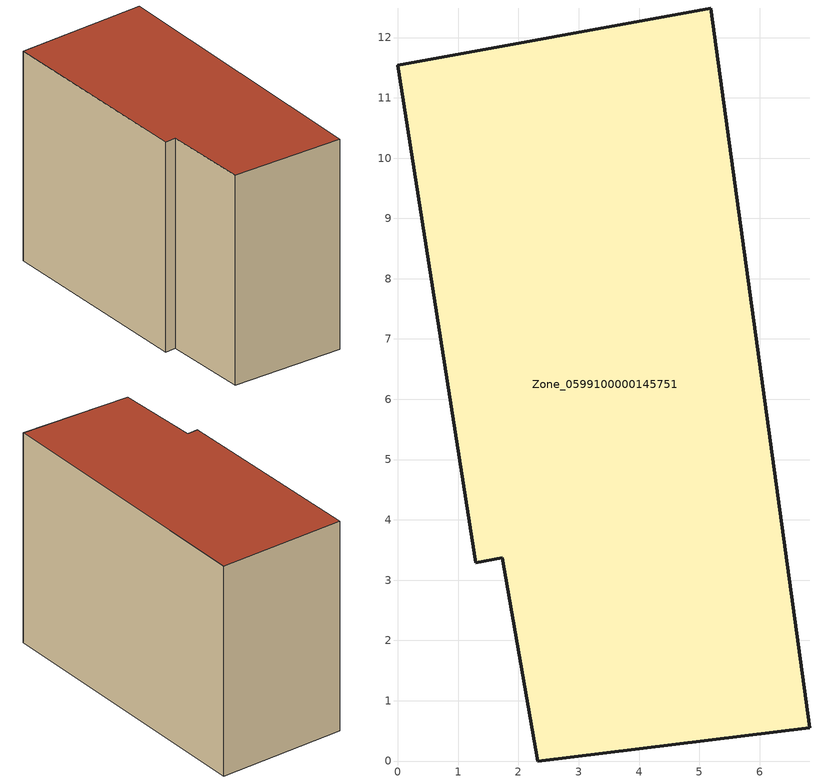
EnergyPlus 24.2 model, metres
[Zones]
Zone_0599100000145751
 floor ground (C_G): 1.73,3.37 1.29,3.29 0,11.54 5.19,12.49 6.83,0.55 2.32,0 z0.09
 wall outside (C_F): 5.19,12.49 0,11.54 1.29,3.29 1.73,3.37 2.32,0 6.83,0.55 5.19,12.49 z0.09:8.6
 roof outside (C_R): 2.32,0 6.83,0.55 5.19,12.49 0,11.54 1.29,3.29 1.73,3.37 z8.6
[BUILDING]
Pand.0599100000145751: North Axis=0; Terrain=City; Loads Convergence Tolerance Value=0.04; Temperature Convergence Tolerance Value=0.4; Solar Distribution=FullExterior; Maximum Number of Warmup Days=25; Minimum Number of Warmup Days=1
[Site:Location]
Rotterdam.The.Hague.AP_ZH_NLD Design_Conditions: Latitude=51.96; Longitude=4.45; Time Zone=1; Elevation=-4.5
[SITE:GROUNDTEMPERATURE:BUILDINGSURFACE]
18, 18, 18, 18, 18, 18, 18, 18, 18, 18, 18, 18
[MATERIAL] Thermal Absorptance=0.9; Solar Absorptance=0.7; Visible Absorptance=0.7
Name | Roughness | Thickness | Conductivity | Density | Specific Heat
G.TC.1946 | MediumSmooth | 0.15 | 1 | 540 | 1210
F.TC.1946 | Rough | 0.3 | 0.857143 | 1920 | 840
R.TC.1946 | MediumRough | 0.2 | 0.909091 | 1500 | 1000
[CONSTRUCTION]
C_G: G.TC.1946
C_F: F.TC.1946
C_R: R.TC.1946
[ZONE]
Zone_0599100000145751: Type=1; Multiplier=1; Ceiling Height=Autocalculate; Volume=Autocalculate; Floor Area=autocalculate; Part of Total Floor Area=Yes
[ZONEINFILTRATION:DESIGNFLOWRATE]
Infil_Zone_0599100000145751: Zone or ZoneList or Space or SpaceList=Zone_0599100000145751; Schedule=AlwaysOn; Design Flow Rate Calculation Method=Flow/Area; Flow Rate per Floor Area=0.003; Constant Term Coefficient=1; Temperature Term Coefficient=0; Velocity Term Coefficient=0; Velocity Squared Term Coefficient=0
[HVACTEMPLATE:ZONE:IDEALLOADSAIRSYSTEM]
Zone_0599100000145751: Maximum Heating Supply Air Temperature=50; Minimum Cooling Supply Air Temperature=13; Maximum Heating Supply Air Humidity Ratio=0.0156; Minimum Cooling Supply Air Humidity Ratio=0.0077; Heating Limit=NoLimit; Cooling Limit=NoLimit; Dehumidification Control Type=ConstantSensibleHeatRatio; Cooling Sensible Heat Ratio=0.7; Dehumidification Setpoint=60; Humidification Control Type=None; Humidification Setpoint=30; Outdoor Air Method=None; Outdoor Air Flow Rate per Person=0.00944; Outdoor Air Flow Rate per Zone Floor Area=0; Outdoor Air Flow Rate per Zone=0; Demand Controlled Ventilation Type=None; Outdoor Air Economizer Type=NoEconomizer; Heat Recovery Type=None; Sensible Heat Recovery Effectiveness=0.7; Latent Heat Recovery Effectiveness=0.65
[ZONECONTROL:THERMOSTAT]
ThermostatControl_Zone_0599100000145751: Zone or ZoneList=Zone_0599100000145751; Control Type Schedule=DualSetpointControlType; Control 1=Thermostat_Zone_0599100000145751; Temperature Difference Between Cutout And Setpoint=0
[THERMOSTATSETPOINT:DUALSETPOINT]
Thermostat_Zone_0599100000145751: Heating Setpoint Temperature Schedule=HeatingSetpoint_Zone_0599100000145751; Cooling Setpoint Temperature Schedule=CoolingSetpoint_Zone_0599100000145751
[SCHEDULE:COMPACT]
HeatingSetpoint_Zone_0599100000145751: Through: 12/31, For: AllDays, Until: 24:00, 21
CoolingSetpoint_Zone_0599100000145751: Through: 12/31, For: AllDays, Until: 24:00, 24
DualSetpointControlType: Through: 12/31, For: AllDays, Until: 24:00, 4
AlwaysOn: Through: 12/31, For: AllDays, Until: 24:00, 1
